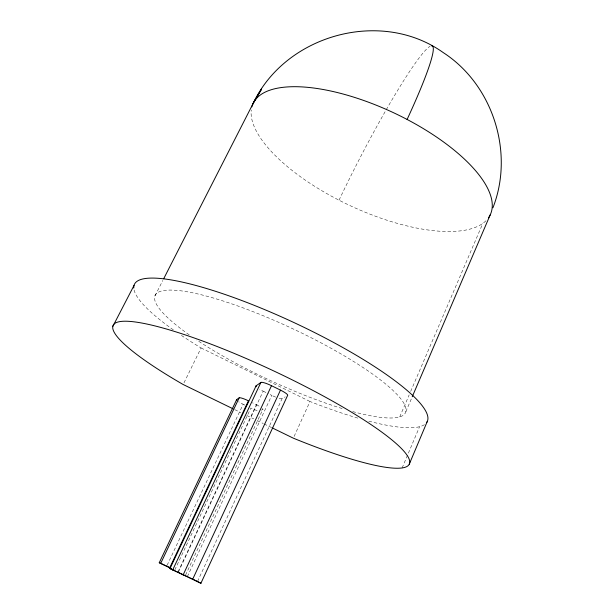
<?xml version="1.0" encoding="UTF-8"?>
<svg xmlns="http://www.w3.org/2000/svg" width="614" height="614" viewBox="0 0 614 614"><rect width="100%" height="100%" fill="white"/><g stroke="black" fill="none" stroke-linecap="round" stroke-linejoin="round"><path stroke-width="0.46" stroke-dasharray="3.07 2.3" d="M402.132 467.945L419.577 426.707M399.729 416.883L409.17 394.902M410.682 391.379L482.811 223.404M405.839 411.695L411.864 397.634M294.114 436.416L310.001 401.495A161.689 33.049 25.1 0 0 359.651 418.648M197.516 581.458L282.11 398.609L285.218 396.867M187.339 576.63L271.772 395.378L269.185 394.111M185.543 575.126L262.846 409.4A8.819 1.366 25.1 0 0 262.516 408.471M174.806 569.946L250.873 408.034A8.688 1.328 25.1 0 0 258.601 410.973M178.098 571.703L256.376 404.695L252.408 402.753M178.244 572.378L263.168 391.156A9.724 1.665 25.1 0 1 259.584 389.222M167.108 565.287L243.159 404.265A8.696 1.328 25.2 0 1 238.608 401.733M183.977 382.806L201.085 347.946A161.689 33.049 25.1 0 1 180.163 334.592M154.974 295.825L162.81 280.475M261.411 410.198L262.846 409.4M234.794 409.661L240.818 412.593M246.843 415.524L253.728 418.878M257.166 420.559L263.191 423.491M264.058 423.913L271.802 427.682M243.159 404.265L244.871 405.102M201.085 347.946L310.001 401.495M263.168 391.156L268.326 393.689M256.376 404.695A8.819 1.366 25.1 0 1 260.152 406.752M282.11 398.609A9.717 1.658 25 0 1 278.073 397.979M275.663 397.104A9.717 1.658 25 0 1 271.772 395.378M424.42 424.673A161.689 33.049 25.1 0 1 368.323 421.043M173.363 329.887A161.689 33.049 25.1 0 1 133.86 288.795M485.958 220.771A130.982 51.284 25.1 0 1 349.128 205.176A130.982 51.284 25.1 0 1 251.256 109.998M339.035 200.202A132.179 12.633 -62.6 0 1 430.084 46.296M189.227 334.853A138.219 28.175 25.1 0 1 198.222 294.037A138.219 28.175 25.1 0 1 379.452 379.107A138.219 28.175 25.1 0 1 352.705 411.587M342.098 408.517A138.219 28.175 25.1 0 1 196.756 339.995"/><path stroke-width="0.92" d="M492.919 207.793C514.494 152.709 493.004 84.778 443.178 52.551C380.726 8.051 284.942 34.952 252.861 103.996L163.677 278.771M409.239 464.238L427.206 421.611M412.24 396.759L490.187 214.9M200.916 583.254L287.552 395.562A9.97 1.75 25 0 0 280.475 390.105L271.503 385.699A9.977 1.75 25.1 0 0 260.866 382.453L256.084 385.845L169.986 568.587L200.985 583.3L194.339 579.931M192.596 579.439L280.475 390.105M183.087 574.996L271.503 385.699M172.641 570.038L260.866 382.453M169.733 567.789L248.432 400.812A8.826 1.366 25.2 0 0 239.176 397.841L236.659 399.622L159.256 562.723L171.406 568.572M160.645 563.475L239.176 397.841M112.846 326.364L134.013 285.456M252.861 103.996L261.51 89.191L254.649 100.757M159.256 562.723L164.345 565.049M169.963 568.564L172.757 569.83M173.263 570.061L173.808 570.314M174.384 570.583L175.596 571.143M164.913 565.317L170.753 568.05M176.241 571.442L176.901 571.749M177.569 572.064L187.339 576.63M188.022 576.953L188.705 577.275M189.388 577.59L190.064 577.912M190.731 578.227L191.384 578.534M193.233 579.401L193.801 579.67M192.021 578.833L192.642 579.125M233.067 408.817L183.149 384.502A163.508 26.855 25.1 0 1 159.947 327.208A163.508 26.855 25.1 0 1 392.661 440.545A163.508 26.855 25.1 0 1 293.323 438.166L272.662 428.104M236.897 400.382A8.696 1.328 25.2 0 1 236.659 399.622M256.276 386.736A9.724 1.665 25.1 0 1 256.084 385.845M251.84 106.913A130.982 51.284 25.1 0 1 393.351 112.631A130.982 51.284 25.1 0 1 488.498 217.77M431.404 45.804A132.179 12.633 -62.6 0 1 407.097 119.461M133.783 288.081A161.689 33.049 25.1 0 1 288.526 320.047A161.689 33.049 25.1 0 1 426.845 422.271"/></g></svg>
